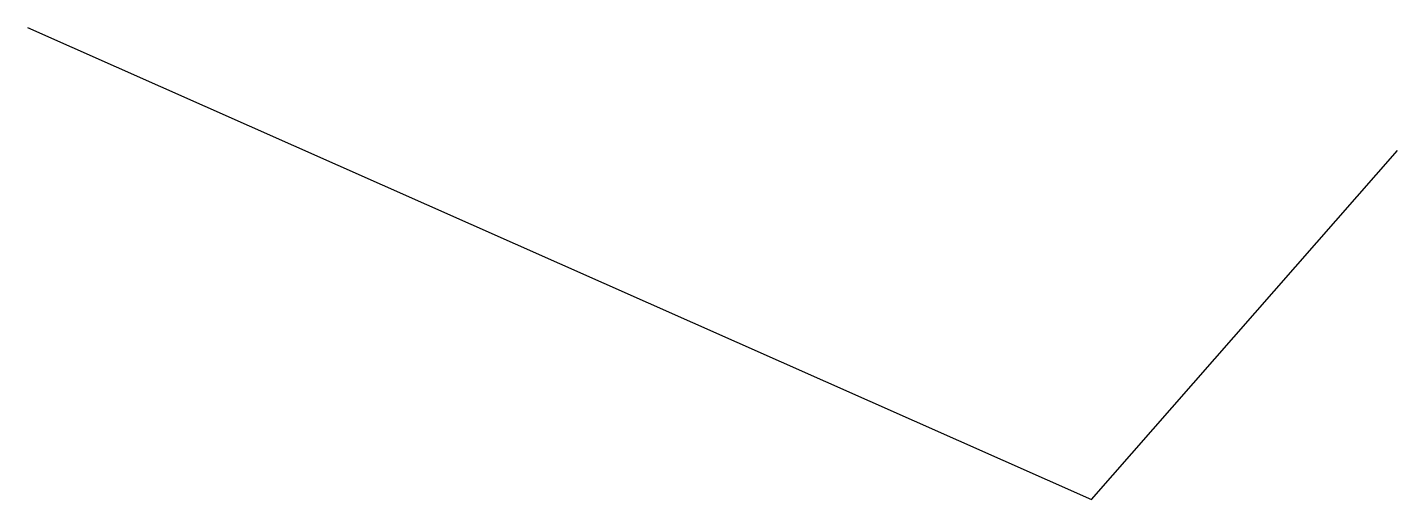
# Model space of a CAD drawing. Header units: millimetres. Extents: x 998 to 2347, y 1508 to 1972.
import ezdxf

# ---------------------------------------------------------------- set-up
doc = ezdxf.new("R2010")
doc.units = ezdxf.units.MM

msp = doc.modelspace()

# ---------------------------------------------------------------- linework, layer by layer
for p, q in [((997.7, 1972.3), (2045.6, 1508)), ((2045.6, 1508), (2347.1, 1851.3))]:
    msp.add_line(p, q)

doc.saveas('drawing.dxf')
